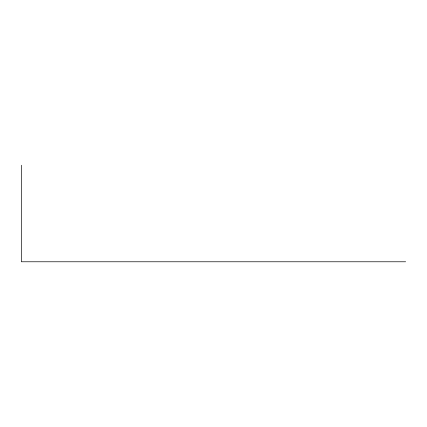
<?xml version="1.0" encoding="UTF-8"?>
<svg xmlns="http://www.w3.org/2000/svg" width="427" height="427" viewBox="0 0 427 427"><rect width="100%" height="100%" fill="white"/><g stroke="black" fill="none" stroke-linecap="round" stroke-linejoin="round"><path stroke-width="0.64" d="M405.65 261.772L21.35 261.772L21.35 165.228"/></g></svg>
